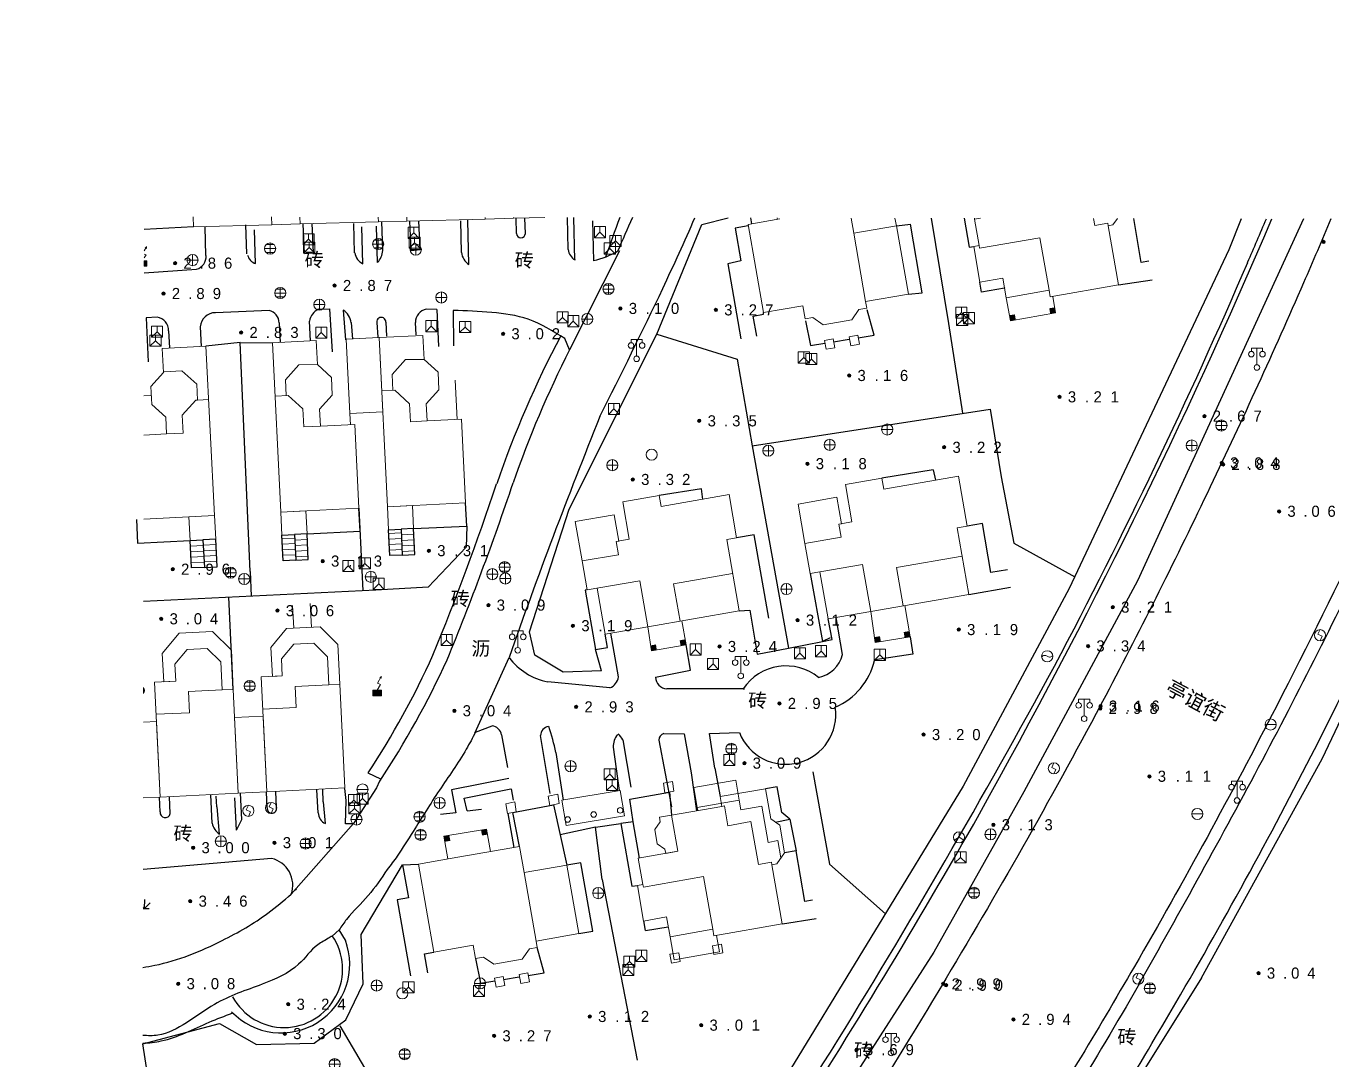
# Model space of a CAD drawing. Header units: metres. Extents: x 342272 to 345188, y 671156 to 672490.
# Drawn here: x 343638.9 to 343756.4, y 672217.2 to 672310.2 of the extents above; entities that cross this region are included whole.
import ezdxf

# ---------------------------------------------------------------- set-up
doc = ezdxf.new("R2010")
doc.units = ezdxf.units.M
doc.header["$LTSCALE"] = 0.5
doc.header["$MEASUREMENT"] = 0
doc.layers.add('00-地形', color=251, linetype='Continuous')
doc.layers.add('00-现状标高', color=2, linetype='Continuous', lineweight=0, plot=False)
for name, color, linetype, lineweight in [('公共设施纪念物', 8, 'Continuous', 0), ('普通房屋', 8, 'Continuous', 0), ('通讯及其他管线设施', 252, 'Continuous', 0)]:
    doc.layers.add(name, color=color, linetype=linetype, lineweight=lineweight)
doc.styles.add('MtXpl_', font='simhei.ttf')
doc.styles.add('正等线体2.0', font='MCS_Chinese1.shx', dxfattribs={"height": 2, "bigfont": 'MCS_Chinese1big.shx'})

# ---------------------------------------------------------------- blocks, each defined once
blk = doc.blocks.new('174201')
at = {"layer": '通讯及其他管线设施', "linetype": 'Continuous', "lineweight": 0}
for p, q in [((-1, 0), (1, 0)), ((-0.7, 0.7), (0.7, 0.7)), ((0, -1), (0, 1)), ((-0.7, -0.7), (0.7, -0.7))]:
    blk.add_line(p, q, dxfattribs=at)
blk.add_circle((0, 0), 1, dxfattribs=at)
blk = doc.blocks.new('174200')
at = {"layer": '通讯及其他管线设施', "lineweight": 0}
for p, q in [((-1, 0), (1, 0)), ((0, 1), (0, -1))]:
    blk.add_line(p, q, dxfattribs=at)
blk.add_circle((0, 0), 1, dxfattribs=at)
blk = doc.blocks.new('155210_1')
at = {"layer": '公共设施纪念物', "lineweight": 0}
for p, q in [((-1, 2.9), (-1, 3.5)), ((-1, 3.5), (1, 3.5)), ((0, 0.5), (0, 3.5)), ((1, 3.5), (1, 2.9))]:
    blk.add_line(p, q, dxfattribs=at)
for centre in [(-1, 2.4), (1, 2.4), (0, 0)]:
    blk.add_circle(centre, 0.5, dxfattribs=at)
blk = doc.blocks.new('174700')
at = {"layer": '通讯及其他管线设施', "linetype": 'Continuous', "lineweight": 0}
for p, q in [((0, 1), (-0.38, 0.18)), ((-0.38, 0.18), (0.38, -0.18)), ((0, -1), (0.38, -0.18))]:
    blk.add_line(p, q, dxfattribs=at)
blk.add_circle((0, 0), 1, dxfattribs=at)
blk = doc.blocks.new('174100')
at = {"layer": '通讯及其他管线设施', "lineweight": 0}
blk.add_line((-1, 0), (1, 0), dxfattribs=at)
blk.add_circle((0, 0), 1, dxfattribs=at)
blk = doc.blocks.new('174602')
at = {"layer": '通讯及其他管线设施', "lineweight": 0}
for p, q in [((-1, 1), (-1, -1)), ((1, 1), (-1, 1)), ((-1, -1), (0, 0)), ((0, 0), (0, 1)), ((0, 0), (1, -1)), ((1, -1), (1, 1)), ((-1, -1), (1, -1))]:
    blk.add_line(p, q, dxfattribs=at)
blk = doc.blocks.new('174400')
at = {"layer": '通讯及其他管线设施', "lineweight": 0}
blk.add_circle((0, 0), 1, dxfattribs=at)
for centre, start, end in [((-0.43, -0.55), 52.0967, 144.3058), ((0.43, 0.55), 232.0967, 324.3058)]:
    blk.add_arc(centre, 0.694, start, end, dxfattribs=at)
blk = doc.blocks.new('174900')
at = {"layer": '通讯及其他管线设施', "lineweight": 0}
blk.add_circle((0, 0), 1, dxfattribs=at)
blk = doc.blocks.new('174601')
at = {"layer": '通讯及其他管线设施', "lineweight": 0}
for q in [(-0.87, -0.5), (0, 1), (0.87, -0.5)]:
    blk.add_line((0, 0), q, dxfattribs=at)
blk.add_circle((0, 0), 1, dxfattribs=at)
blk = doc.blocks.new('213400_1')
at = {"layer": '00-现状标高', "linetype": 'Continuous', "lineweight": 0}
h = blk.add_hatch(color=256, dxfattribs=at)
edge = h.paths.add_edge_path()
edge.add_arc((0, 0), 0.3, 0, 360)
blk.add_circle((0, 0), 0.3, dxfattribs=at)

msp = doc.modelspace()

# ---------------------------------------------------------------- linework, layer by layer
at = {"layer": '00-地形', "lineweight": -3}
for p, q in [((343653.97, 672292.11), (343649.55, 672291.87)), ((343655.1, 672289.53), (343655.03, 672292.12)), ((343658.77, 672289.69), (343658.7, 672292.28)), ((343663.95, 672289.72), (343663.83, 672292.38)), ((343664.76, 672289.8), (343664.65, 672292.4)), ((343668.47, 672289.78), (343668.4, 672292.41)), ((343669.22, 672288.78), (343669.13, 672292.12)), ((343670.54, 672288.92), (343670.45, 672292.17)), ((343671, 672289.98), (343670.93, 672292.6)), ((343673.55, 672289.98), (343673.43, 672292.63)), ((343674.36, 672290.06), (343674.24, 672292.65)), ((343678.09, 672289.81), (343678.02, 672292.66)), ((343678.75, 672288.74), (343678.65, 672292.71)), ((343683.04, 672291.51), (343683, 672292.88)), ((343683.83, 672291.51), (343683.79, 672292.9)), ((343687.68, 672290.06), (343687.61, 672292.95)), ((343688.29, 672289.13), (343688.19, 672292.95)), ((343689.99, 672289.07), (343689.89, 672292.66)), ((343695.65, 672282.47), (343699.69, 672292.32)), ((343699.69, 672292.32), (343702.07, 672292.92)), ((343703.87, 672292.2), (343702.69, 672292)), ((343702.69, 672292), (343703.2, 672289.05)), ((343704.07, 672292.92), (343704.16, 672292.37)), ((343717.2, 672292.21), (343718.45, 672292.34)), ((343719.52, 672286.19), (343718.45, 672292.34)), ((343720.32, 672292.89), (343721.89, 672283.43)), ((343723.28, 672292.89), (343723.74, 672290.27)), ((343739.2, 672288.91), (343738.54, 672292.86)), ((343753.8, 672292.83), (343738.88, 672260.27)), ((343748.21, 672292.84), (343747.09, 672290.05)), ((343659.55, 672288.81), (343659.47, 672291.83)), ((343663.95, 672289.72), (343664.76, 672289.8)), ((343673.55, 672289.98), (343674.36, 672290.06)), ((343692.29, 672289.94), (343687.8, 672281.05)), ((343723.74, 672290.27), (343724.15, 672290.34)), ((343747.09, 672290.05), (343732.72, 672259.58)), ((343703.2, 672289.05), (343702.03, 672288.79)), ((343702.03, 672288.79), (343703.21, 672282.03)), ((343739.89, 672289.03), (343739.2, 672288.91)), ((343649.54, 672287.98), (343654.25, 672288.31)), ((343724.86, 672286.25), (343724.71, 672287.15)), ((343737.18, 672286.89), (343740.21, 672287.36)), ((343718.28, 672286.07), (343719.52, 672286.19)), ((343726.93, 672286.61), (343724.86, 672286.25)), ((343726.93, 672286.62), (343726.93, 672286.61)), ((343650.71, 672284), (343649.71, 672283.94)), ((343649.71, 672283.94), (343649.89, 672279.97)), ((343660.79, 672284.58), (343655.95, 672284.39)), ((343664.39, 672283.63), (343664.48, 672281.86)), ((343665.22, 672284.71), (343666.22, 672284.73)), ((343666.22, 672284.73), (343666.44, 672280.87)), ((343667.44, 672284.63), (343667.65, 672281.96)), ((343675.87, 672284.67), (343674.91, 672284.71)), ((343675.87, 672284.67), (343676.02, 672281.34)), ((343677.34, 672284.6), (343677.36, 672281.4)), ((343704.31, 672284.09), (343705.25, 672284.25)), ((343704.63, 672282.29), (343704.31, 672284.09)), ((343705.25, 672284.25), (343705.23, 672284.4)), ((343709.03, 672283.67), (343709.48, 672281.44)), ((343715.2, 672282.38), (343714.58, 672284.64)), ((343651.74, 672282.76), (343651.82, 672281.22)), ((343654.59, 672283.12), (343654.68, 672281.36)), ((343661.68, 672283.48), (343661.77, 672281.72)), ((343668.15, 672283.5), (343668.27, 672282.01)), ((343670.46, 672283.52), (343670.57, 672282.2)), ((343671.28, 672283.54), (343671.35, 672282.28)), ((343673.93, 672283.52), (343673.99, 672282.41)), ((343687.77, 672266.73), (343695.65, 672282.47)), ((343695.65, 672282.47), (343702.88, 672280.2)), ((343721.89, 672283.43), (343723.15, 672275.35)), ((343658.17, 672281.7), (343655.1, 672281.38)), ((343659.07, 672261.11), (343658.17, 672281.7)), ((343658.17, 672281.7), (343661.08, 672281.69)), ((343687.8, 672281.05), (343687.37, 672282.07)), ((343709.48, 672281.44), (343710.76, 672281.65)), ((343711.55, 672281.77), (343712.96, 672282.01)), ((343713.76, 672282.14), (343715.2, 672282.38)), ((343702.88, 672280.2), (343704.22, 672272.42)), ((343704.22, 672272.42), (343725.62, 672275.73)), ((343725.62, 672275.73), (343726.63, 672269.64)), ((343704.22, 672272.42), (343707.48, 672254.23)), ((343720.5, 672270.26), (343715.9, 672269.51)), ((343720.5, 672270.26), (343720.7, 672269.32)), ((343726.63, 672269.64), (343727.75, 672263.66)), ((343681.24, 672269), (343681.24, 672269.01)), ((343681.24, 672269), (343681.24, 672269)), ((343699.66, 672268.54), (343695.87, 672267.95)), ((343699.8, 672267.6), (343699.66, 672268.54)), ((343720.65, 672269.32), (343720.65, 672269.32)), ((343678.55, 672265.21), (343678.45, 672267.28)), ((343668.86, 672266.81), (343669.22, 672259.38)), ((343668.96, 672264.74), (343668.86, 672266.81)), ((343684.19, 672255.69), (343687.77, 672266.73)), ((343648.85, 672265.8), (343648.95, 672263.66)), ((343671.52, 672264.87), (343672.65, 672264.92)), ((343671.63, 672262.55), (343671.52, 672264.87)), ((343673.78, 672264.98), (343672.65, 672264.92)), ((343672.65, 672264.92), (343672.76, 672262.6)), ((343673.78, 672264.98), (343678.55, 672265.21)), ((343673.89, 672262.66), (343673.78, 672264.98)), ((343678.55, 672265.21), (343678.49, 672263.3)), ((343724.93, 672265.45), (343723.55, 672265.21)), ((343725.7, 672261.02), (343724.93, 672265.45)), ((343648.95, 672263.66), (343653.68, 672263.9)), ((343653.68, 672263.9), (343654.83, 672263.96)), ((343653.81, 672261.44), (343653.68, 672263.9)), ((343655.98, 672264.02), (343654.83, 672263.96)), ((343654.83, 672263.96), (343654.96, 672261.49)), ((343656.11, 672261.55), (343655.98, 672264.02)), ((343661.93, 672264.4), (343663.06, 672264.45)), ((343662.04, 672262.08), (343661.93, 672264.4)), ((343664.19, 672264.51), (343663.06, 672264.45)), ((343663.06, 672264.45), (343663.17, 672262.13)), ((343664.19, 672264.51), (343668.96, 672264.74)), ((343664.3, 672262.19), (343664.19, 672264.51)), ((343704.4, 672264.42), (343702.83, 672264.15)), ((343705.71, 672256.93), (343704.4, 672264.42)), ((343727.75, 672263.66), (343733.25, 672260.65)), ((343672.76, 672262.6), (343671.63, 672262.55)), ((343672.76, 672262.6), (343673.89, 672262.66)), ((343678.49, 672263.3), (343675.08, 672259.71)), ((343654.96, 672261.49), (343653.81, 672261.44)), ((343654.96, 672261.49), (343656.11, 672261.55)), ((343663.17, 672262.13), (343662.04, 672262.08)), ((343663.17, 672262.13), (343664.3, 672262.19)), ((343755.48, 672244.28), (343763.91, 672262.04)), ((343659.07, 672261.11), (343659.18, 672258.9)), ((343709.44, 672260.93), (343710.54, 672254.84)), ((343727.18, 672261.27), (343725.7, 672261.02)), ((343738.88, 672260.27), (343728.67, 672241.3)), ((343670.37, 672259.45), (343649.49, 672258.42)), ((343675.08, 672259.71), (343670.37, 672259.45)), ((343689.39, 672259.47), (343689.21, 672259.43)), ((343689.21, 672259.43), (343690.14, 672254.11)), ((343732.72, 672259.58), (343723.2, 672241.82)), ((343723.71, 672259.05), (343727.45, 672259.7)), ((343657.56, 672250.52), (343657.15, 672258.8)), ((343703.06, 672257.59), (343704.01, 672257.65)), ((343704.01, 672257.65), (343704.2, 672256.57)), ((343711.42, 672255), (343711.06, 672256.85)), ((343712.36, 672253.66), (343711.78, 672256.98)), ((343684.68, 672253.59), (343684.19, 672255.69)), ((343691.21, 672254.29), (343691, 672255.48)), ((343692.19, 672251.65), (343691.51, 672255.57)), ((343704.2, 672256.57), (343704.67, 672253.7)), ((343690.14, 672254.11), (343691.21, 672254.29)), ((343698.69, 672252.26), (343698.29, 672254.52)), ((343707.48, 672254.23), (343710.54, 672254.84)), ((343711.25, 672255.16), (343710.54, 672254.84)), ((343710.54, 672254.84), (343711.42, 672255)), ((343718.43, 672255.25), (343718.68, 672253.69)), ((343679.29, 672246.58), (343682.36, 672253.39)), ((343687.22, 672252.07), (343684.68, 672253.59)), ((343690.67, 672252.19), (343690.14, 672254.11)), ((343691.02, 672254.06), (343691.02, 672254.05)), ((343704.67, 672253.7), (343707.48, 672254.23)), ((343718.68, 672253.69), (343715.29, 672253.19)), ((343690.67, 672252.19), (343687.22, 672252.07)), ((343695.54, 672251.62), (343698.69, 672252.26)), ((343691.41, 672250.65), (343685.84, 672251.2)), ((343703.42, 672250.58), (343696.55, 672250.58)), ((343703.42, 672250.58), (343703.5, 672250.53)), ((343679.35, 672246.68), (343680.83, 672247.25)), ((343681.67, 672246.43), (343682.21, 672243.5)), ((343686.07, 672241.17), (343685.19, 672246.37)), ((343696.29, 672246.55), (343698.1, 672246.52)), ((343698.1, 672246.52), (343698.73, 672243.02)), ((343700.38, 672246.55), (343703.07, 672246.64)), ((343700.88, 672243.43), (343700.38, 672246.55)), ((343692.28, 672241.42), (343691.74, 672245.31)), ((343692.58, 672245.98), (343693.3, 672241.73)), ((343695.82, 672245.96), (343696.96, 672239.96)), ((343686.57, 672244.83), (343687.23, 672240.57)), ((343744.64, 672224.57), (343755.48, 672244.28)), ((343669.66, 672243.01), (343670.81, 672242.47)), ((343698.73, 672243.02), (343699.23, 672239.6)), ((343700.88, 672243.43), (343701.34, 672240.88)), ((343709.69, 672243.1), (343711.19, 672234.8)), ((343665.18, 672239.42), (343665.08, 672241.5)), ((343665.65, 672240.41), (343665.6, 672241.53)), ((343667.72, 672240.53), (343667.6, 672241.62)), ((343670.44, 672241.66), (343668.38, 672238.46)), ((343670.72, 672242.28), (343670.44, 672241.66)), ((343682.35, 672242.51), (343677.19, 672241.5)), ((343677.19, 672241.5), (343677.58, 672239.41)), ((343678.33, 672240.75), (343682.53, 672241.57)), ((343682.56, 672241.58), (343682.74, 672240.57)), ((343706.47, 672241.77), (343705.42, 672241.59)), ((343706.9, 672239.46), (343706.47, 672241.77)), ((343723.2, 672241.82), (343706.49, 672214.44)), ((343650.97, 672239.5), (343650.91, 672240.82)), ((343651.88, 672239.35), (343651.81, 672240.86)), ((343655.65, 672238.48), (343655.53, 672241.04)), ((343656.07, 672239.95), (343656.03, 672240.91)), ((343657.85, 672237.85), (343657.71, 672240.77)), ((343658.32, 672238.83), (343658.21, 672241.18)), ((343660.6, 672239.86), (343660.53, 672241.28)), ((343661.44, 672239.94), (343661.38, 672241.32)), ((343665.65, 672240.41), (343665.83, 672238.45)), ((343667.64, 672238.44), (343667.72, 672240.53)), ((343678.58, 672239.6), (343678.33, 672240.75)), ((343693.21, 672240.66), (343696.78, 672241.29)), ((343693.51, 672238.61), (343693.21, 672240.66)), ((343696.78, 672241.29), (343696.96, 672239.21)), ((343728.67, 672241.3), (343720.56, 672226.89)), ((343656.07, 672239.95), (343656.3, 672237.51)), ((343677.58, 672239.41), (343676.19, 672239.27)), ((343678.58, 672239.6), (343679.87, 672239.75)), ((343682.25, 672239.37), (343682.78, 672236.31)), ((343682.71, 672239.46), (343686.35, 672240.15)), ((343683.31, 672236.4), (343682.71, 672239.46)), ((343686.35, 672240.15), (343687.57, 672234.71)), ((343707.6, 672238.86), (343706.9, 672239.46)), ((343657.85, 672237.85), (343658.32, 672238.83)), ((343662.77, 672232.11), (343668.38, 672238.46)), ((343690.13, 672238.13), (343686.96, 672237.43)), ((343690.13, 672238.13), (343692.41, 672238.45)), ((343690.73, 672233.42), (343690.13, 672238.13)), ((343693.51, 672238.61), (343692.41, 672238.45)), ((343692.41, 672238.45), (343693.39, 672232.81)), ((343694.08, 672235.35), (343693.51, 672238.61)), ((343706.3, 672238.58), (343707.6, 672238.86)), ((343707.6, 672238.86), (343708.19, 672236.01)), ((343708.19, 672236.01), (343707.13, 672235.83)), ((343708.96, 672231.46), (343708.19, 672236.01)), ((343660.99, 672235.32), (343649.45, 672234.33)), ((343669.05, 672228.48), (343672.79, 672234.74)), ((343672.79, 672234.74), (343674.21, 672234.81)), ((343672.79, 672234.74), (343673.32, 672231.77)), ((343688.82, 672234.93), (343687.57, 672234.71)), ((343689.89, 672228.78), (343688.82, 672234.93)), ((343716.21, 672230.33), (343711.19, 672234.8)), ((343690.73, 672233.42), (343693.89, 672217.19)), ((343663.14, 672232.46), (343663.23, 672232.54)), ((343693.39, 672232.81), (343693.9, 672232.89)), ((343649.44, 672230.97), (343649.58, 672230.83)), ((343649.44, 672230.83), (343649.98, 672230.83)), ((343649.58, 672230.83), (343649.59, 672231.63)), ((343649.58, 672230.83), (343650.09, 672231.33)), ((343673.32, 672231.77), (343672.31, 672231.59)), ((343672.31, 672231.59), (343673.5, 672224.76)), ((343709.65, 672231.58), (343708.96, 672231.46)), ((343694.63, 672228.84), (343694.48, 672229.7)), ((343706.94, 672229.43), (343709.97, 672229.91)), ((343667.08, 672228.91), (343666.46, 672228.34)), ((343667.64, 672227.96), (343667.08, 672228.91)), ((343669.24, 672224.05), (343669.05, 672228.48)), ((343688.64, 672228.56), (343689.89, 672228.78)), ((343694.63, 672228.84), (343696.68, 672229.17)), ((343685.52, 672225.03), (343684.9, 672227.3)), ((343674.76, 672226.75), (343675.59, 672226.9)), ((343675.06, 672225.03), (343674.76, 672226.75)), ((343679.34, 672226.33), (343679.79, 672224.09)), ((343720.56, 672226.89), (343705.23, 672202.99)), ((343684.08, 672224.8), (343685.52, 672225.03)), ((343667.69, 672220.8), (343669.24, 672224.05)), ((343679.79, 672224.09), (343681.07, 672224.3)), ((343681.87, 672224.42), (343683.28, 672224.67)), ((343744.64, 672224.57), (343731.45, 672203.49)), ((343649.43, 672218.66), (343656.32, 672220.48)), ((343656.32, 672220.48), (343659.64, 672218.59)), ((343664.84, 672218.72), (343667.69, 672220.8)), ((343671.22, 672213.37), (343667.18, 672220.26)), ((343649.42, 672218.66), (343649.43, 672218.66)), ((343652.6, 672197.77), (343649.43, 672218.66)), ((343659.64, 672218.59), (343664.84, 672218.72))]:
    msp.add_line(p, q, dxfattribs=at)
for centre, radius, start, end in [((343788.87, 672256.66), 103.15, 159.4058, 161.5067), ((343871.81, 672213.18), 195.38, 155.9065, 156.8763), ((342826.94, 672684.42), 955.98, 335.40685, 335.82526), ((343236.68, 672512.5), 559.24, 330.7609, 336.8719), ((343156.39, 672546.24), 645.87, 336.52109, 336.89993), ((343683.43, 672291.52), 0.395, 181.5373, 358.2554), ((343653.93, 672289.44), 1.18, 285.8071, 4.2541), ((343659.92, 672289.86), 1.12, 195.0413, 250.532), ((343669.86, 672290.04), 1.41, 190.9859, 243.1003), ((343669.14, 672290.17), 1.88, 318.2104, 354.1756), ((343679.53, 672289.95), 1.45, 185.8131, 237.3141), ((343688.88, 672290.18), 1.2, 185.5975, 240.7181), ((343688.02, 672297.19), 8.35, 283.5867, 299.4015), ((343281.15, 672490.39), 509.2, 332.1639, 336.6922), ((342957.89, 672642.99), 819.84, 333.33343, 334.231), ((343650.57, 672282.83), 1.17, 356.2398, 82.9821), ((343655.94, 672283.04), 1.35, 89.4388, 176.4341), ((343660.54, 672283.47), 1.14, 0.5083, 77.2364), ((343665.88, 672283.35), 1.51, 115.5965, 169.1104), ((343666.73, 672283.39), 1.42, 4.0836, 59.9929), ((343670.87, 672283.56), 0.411, 357.1989, 185.3882), ((343675.22, 672283.46), 1.29, 103.6429, 177.6751), ((343770.33, 672238.32), 94.22, 152.1759, 160.994), ((343770.52, 672238.86), 92.85, 152.9752, 160.994), ((344155.25, 672087.38), 501.18, 158.0095, 160.6561), ((343443.85, 672348.48), 250.34, 337.7271, 341.489), ((343437.96, 672351.38), 258.23, 337.6499, 341.4178), ((343604.56, 672285.71), 77.88, 326.7525, 335.6492), ((343603.8, 672286.65), 80.3, 326.4544, 335.3708), ((343686.93, 672256.81), 5.71, 216.8038, 259.0076), ((343709.68, 672254.3), 2.75, 280.9236, 346.4198), ((343709.27, 672254.54), 6.12, 293.4033, 346.6565), ((343707.28, 672247.99), 4.64, 50.9428, 146.1262), ((343115.25, 672587.18), 701.14, 328.21799, 331.49945), ((343691, 672251.78), 1.2, 290.1638, 353.7205), ((343696.58, 672251.62), 1.04, 180.3856, 268.2837), ((343707.26, 672248.27), 4.49, 201.1684, 8.4706), ((343680.7, 672246.27), 0.991, 9.3633, 82.4877), ((343686.01, 672246.36), 0.818, 96.779, 179.7467), ((343666.69, 672240.56), 20.34, 12.1466, 18.9925), ((343693.51, 672245.36), 1.78, 141.5771, 181.6139), ((343691.01, 672245.21), 1.75, 25.9636, 48.414), ((343696.5, 672245.91), 0.677, 108.5028, 176.3376), ((343651.43, 672239.44), 0.461, 172.5972, 348.4752), ((343661.03, 672239.82), 0.429, 175.2385, 15.4349), ((343666.29, 672239.46), 1.1, 181.8005, 245.6445), ((343247.55, 672508.97), 548.04, 323.4064, 330.5282), ((343657.2, 672238.81), 1.58, 192.0575, 235.3876), ((343667.02, 672277.62), 39.18, 270.9033, 271.9858), ((343660.44, 672232.91), 2.47, 340.8991, 76.9118), ((343661.86, 672225.8), 6.17, 223.83, 20.4903), ((343662.13, 672225.37), 5.26, 208.2728, 34.5113), ((343284.72, 672485.92), 503.76, 323.2813, 327.8566)]:
    msp.add_arc(centre, radius, start, end, dxfattribs=at)
for points, knots in [([(343811.92, 672422.84), (343805.89, 672385.31), (343804.48, 672378.63), (343802.47, 672370.36), (343799.8, 672362.64), (343795.41, 672355.11), (343793.05, 672349.8), (343790.75, 672344.54), (343789.5, 672340.93), (343787.86, 672335.41), (343786.25, 672329.83), (343783.67, 672321.5), (343781, 672314.21), (343776.78, 672303.4), (343772.61, 672292.57), (343765.96, 672276.48), (343759.43, 672262.42), (343750.75, 672245.15), (343743.31, 672231.63), (343735.75, 672218.2), (343731.6, 672211.72), (343729.53, 672208.47)], [0, 0, 0, 0, 0.047916, 0.079353, 0.139283, 0.169377, 0.213683, 0.228289, 0.257594, 0.272349, 0.316863, 0.346819, 0.406358, 0.436074, 0.525205, 0.584702, 0.703671, 0.76319, 0.881748, 0.940862, 1, 1, 1, 1]), ([(343756.28, 672292.83), (343755.47, 672290.9), (343752, 672282.81), (343745.4, 672268.44), (343734.94, 672247.44), (343723.3, 672226.97), (343711.06, 672207.25), (343700.61, 672191.96), (343689.81, 672176.98), (343676.26, 672159.69), (343660.96, 672141.47), (343643.72, 672124.16), (343632.46, 672109.87), (343618.5, 672107.21), (343610.46, 672109.2), (343606.38, 672112.95), (343605.11, 672114.12)], [0, 0, 0, 0, 0.025029, 0.105702, 0.189657, 0.306426, 0.388083, 0.468066, 0.52864, 0.609506, 0.731979, 0.812021, 0.907701, 0.933853, 0.979302, 1, 1, 1, 1]), ([(343649.43, 672225.52), (343649.79, 672225.57), (343652.26, 672226), (343656.13, 672227.59), (343660.18, 672229.9), (343662.08, 672231.52), (343662.77, 672232.11)], [0, 0, 0, 0, 0.072968, 0.501782, 0.820507, 1, 1, 1, 1]), ([(343666.52, 672228.38), (343666.41, 672228.32), (343665.96, 672228.03), (343664.74, 672227.41), (343663.31, 672225.29), (343659.85, 672223.82), (343655.43, 672222.42), (343652.18, 672219.33), (343649.88, 672219.36), (343649.42, 672219.41)], [0, 0, 0, 0, 0.019688, 0.081461, 0.206353, 0.395342, 0.633032, 0.927443, 1, 1, 1, 1]), ([(343649.42, 672218.72), (343649.98, 672218.73), (343652.05, 672218.94), (343654.64, 672220.35), (343656.78, 672221.15), (343657.47, 672221.41)], [0, 0, 0, 0, 0.198048, 0.740512, 1, 1, 1, 1])]:
    msp.add_open_spline(points, degree=3, knots=knots, dxfattribs=at)
for points in [[(343790.18, 672345.52), (343784.99, 672329.24), (343776.7, 672305.97), (343767.12, 672282.31), (343751.37, 672248.99), (343738.6, 672225.6), (343728.28, 672208.36)], [(343687.37, 672282.07), (343684.09, 672283.8), (343680.8, 672284.41), (343677.34, 672284.6)], [(343730.9, 672203.44), (343741.48, 672220.88), (343754.5, 672244.54), (343772.28, 672282.14)], [(343679.35, 672246.68), (343678.51, 672245.14), (343676.09, 672241.45), (343673.73, 672237.74), (343672.31, 672235.52)], [(343672.31, 672235.52), (343671.41, 672234.31), (343669.7, 672231.99), (343667.75, 672229.84), (343667.08, 672228.91)]]:
    msp.add_spline(points, degree=3, dxfattribs=at)
at = {"layer": '普通房屋', "lineweight": 0}
for p, q in [((343649.52, 672276.92), (343650.18, 672276.95)), ((343671.52, 672264.87), (343672.65, 672264.92)), ((343671.63, 672262.55), (343671.52, 672264.87)), ((343672.65, 672264.92), (343672.76, 672262.6)), ((343673.89, 672262.66), (343673.78, 672264.98)), ((343653.81, 672261.44), (343653.68, 672263.9)), ((343655.98, 672264.02), (343654.83, 672263.96)), ((343654.83, 672263.96), (343654.96, 672261.49)), ((343656.11, 672261.55), (343655.98, 672264.02)), ((343661.93, 672264.4), (343663.06, 672264.45)), ((343662.04, 672262.08), (343661.93, 672264.4)), ((343661.95, 672264.08), (343663.08, 672264.13)), ((343663.06, 672264.45), (343663.17, 672262.13)), ((343663.08, 672263.95), (343664.21, 672264.01)), ((343664.3, 672262.19), (343664.19, 672264.51)), ((343671.53, 672264.54), (343672.66, 672264.6)), ((343671.56, 672264.04), (343672.69, 672264.1)), ((343672.67, 672264.42), (343673.8, 672264.48)), ((343672.7, 672263.92), (343673.83, 672263.98)), ((343654.86, 672263.46), (343653.71, 672263.4)), ((343654.88, 672262.96), (343653.73, 672262.9)), ((343656.01, 672263.55), (343654.86, 672263.49)), ((343656.03, 672263.05), (343654.88, 672262.99)), ((343656.06, 672262.55), (343654.91, 672262.49)), ((343661.97, 672263.58), (343663.1, 672263.63)), ((343661.99, 672263.08), (343663.12, 672263.13)), ((343662.02, 672262.58), (343663.15, 672262.63)), ((343663.11, 672263.45), (343664.24, 672263.51)), ((343663.13, 672262.95), (343664.26, 672263.01)), ((343663.16, 672262.45), (343664.29, 672262.51)), ((343671.58, 672263.55), (343672.71, 672263.6)), ((343671.61, 672263.05), (343672.74, 672263.1)), ((343672.72, 672263.42), (343673.85, 672263.48)), ((343672.75, 672262.92), (343673.88, 672262.98)), ((343672.76, 672262.6), (343673.89, 672262.66)), ((343654.91, 672262.46), (343653.76, 672262.4)), ((343654.93, 672261.96), (343653.78, 672261.9)), ((343654.96, 672261.49), (343653.81, 672261.44)), ((343656.08, 672262.05), (343654.93, 672261.99)), ((343663.17, 672262.13), (343664.3, 672262.19)), ((343663, 672256.02), (343662.89, 672258.07)), ((343664.59, 672256.1), (343664.48, 672258.25))]:
    msp.add_line(p, q, dxfattribs=at)
at = {"layer": '普通房屋', "lineweight": 0, "flags": 128}
for points in [[(343653.95, 672293.01), (343653.97, 672292.11), (343661.01, 672292.3), (343660.99, 672293)], [(343663.55, 672292.99), (343663.57, 672292.37), (343661.01, 672292.3)], [(343663.55, 672292.99), (343663.57, 672292.37), (343670.61, 672292.56), (343670.6, 672292.98)], [(343673.16, 672292.98), (343673.17, 672292.62), (343670.61, 672292.56), (343670.6, 672292.98)], [(343673.16, 672292.98), (343673.17, 672292.62), (343680.2, 672292.81), (343680.2, 672292.96)], [(343682.76, 672292.88), (343680.2, 672292.81), (343680.2, 672292.96)], [(343682.76, 672292.96), (343682.76, 672292.88), (343685.57, 672292.95)], [(343706.7, 672292.82), (343703.85, 672292.32), (343705.23, 672284.4), (343708.78, 672285.02), (343708.98, 672283.84), (343709.69, 672283.96), (343710.62, 672283.31), (343713.18, 672283.76), (343713.83, 672284.68), (343714.54, 672284.81), (343714.43, 672285.4), (343718.28, 672286.07), (343717.2, 672292.21), (343713.36, 672291.54), (343713.12, 672292.9)], [(343706.47, 672292.92), (343706.49, 672292.78)], [(343717.07, 672292.9), (343717.2, 672292.21)], [(343724.76, 672292.88), (343724.23, 672292.79), (343724.64, 672290.43), (343724.15, 672290.34), (343724.71, 672287.15), (343726.78, 672287.51), (343727.08, 672285.74)], [(343724.23, 672292.79), (343724.21, 672292.88)], [(343730.93, 672286.41), (343731.03, 672285.81), (343737.18, 672286.89), (343736.25, 672292.21), (343736.67, 672292.28), (343737.08, 672292.86)], [(343734.92, 672292.86), (343735.03, 672292.24), (343736.21, 672292.44), (343736.25, 672292.21)], [(343713.36, 672291.54), (343714.43, 672285.4), (343713.36, 672291.54)], [(343724.64, 672290.43), (343724.68, 672290.19), (343730.1, 672291.13), (343730.93, 672286.41)], [(343730.93, 672286.41), (343727.08, 672285.74), (343727.45, 672283.67), (343731.52, 672284.38), (343731.27, 672285.86), (343731.03, 672285.81)], [(343649.5, 672265.83), (343655.88, 672266.16), (343655.1, 672281.38), (343651.17, 672281.18), (343651.28, 672279.02), (343650.14, 672277.75), (343650.22, 672276.15), (343651.48, 672275.01), (343651.56, 672273.49), (343649.52, 672273.38)], [(343668.86, 672266.81), (343668.49, 672274.34), (343665.4, 672274.19), (343665.32, 672275.72), (343666.46, 672276.98), (343666.38, 672278.57), (343665.13, 672279.73), (343665.02, 672281.88), (343661.08, 672281.69), (343661.83, 672266.47), (343668.86, 672266.81)], [(343668.04, 672275.32), (343671, 672275.47), (343670.67, 672282.16), (343667.72, 672282.01), (343668.04, 672275.32)], [(343678.45, 672267.28), (343678.08, 672274.81), (343674.98, 672274.66), (343674.91, 672276.19), (343676.05, 672277.45), (343675.97, 672279.04), (343674.71, 672280.19), (343674.61, 672282.35), (343670.67, 672282.16), (343671.42, 672266.94), (343678.45, 672267.28)], [(343710.87, 672281.1), (343711.66, 672281.23), (343711.52, 672282.04), (343710.73, 672281.9), (343710.87, 672281.1)], [(343713.88, 672281.56), (343713.09, 672281.42), (343712.95, 672282.23), (343713.74, 672282.37), (343713.88, 672281.56)], [(343671.91, 672277.41), (343671.84, 672278.84), (343673.04, 672280.17), (343674.71, 672280.19)], [(343651.34, 672279.08), (343652.94, 672279.16), (343654.28, 672277.96), (343654.35, 672276.53), (343655.35, 672276.58)], [(343662.32, 672276.94), (343662.25, 672278.37), (343663.45, 672279.7), (343665.13, 672279.73)], [(343677.51, 672278.32), (343677.68, 672274.79), (343677.51, 672278.32)], [(343661.32, 672276.9), (343662.49, 672276.95), (343663.82, 672275.75), (343663.9, 672274.12), (343665.4, 672274.19)], [(343670.91, 672277.36), (343672.08, 672277.42), (343673.41, 672276.21), (343673.49, 672274.59), (343674.98, 672274.66)], [(343654.35, 672276.53), (343654.18, 672276.52), (343652.97, 672275.19), (343653.06, 672273.56), (343651.56, 672273.49)], [(343668.04, 672275.32), (343668.09, 672274.32), (343668.07, 672274.82), (343668.04, 672275.32)], [(343714.9, 672257.52), (343723.71, 672259.05), (343722.67, 672265.06), (343723.55, 672265.21), (343722.78, 672269.68), (343716.08, 672268.52), (343715.9, 672269.51), (343712.61, 672268.93), (343713.2, 672265.58), (343712.01, 672265.38), (343712.22, 672264.2)], [(343694.84, 672256.15), (343703.06, 672257.59), (343701.94, 672263.99), (343702.83, 672264.15), (343702.15, 672268.03), (343696.04, 672266.96), (343695.87, 672267.95), (343692.58, 672267.37), (343693.16, 672264.02), (343691.98, 672263.82)], [(343708.97, 672263.63), (343712.22, 672264.2), (343712.01, 672265.38), (343712.25, 672265.42), (343711.84, 672267.79), (343708.35, 672267.18), (343708.97, 672263.63)], [(343653.68, 672263.9), (343655.98, 672264.02), (343655.88, 672266.16), (343653.57, 672266.04), (343653.68, 672263.9)], [(343664.19, 672264.51), (343661.93, 672264.4), (343661.83, 672266.47), (343664.09, 672266.58), (343664.19, 672264.51)], [(343673.78, 672264.98), (343671.52, 672264.87), (343671.42, 672266.94), (343673.68, 672267.05), (343673.78, 672264.98)], [(343692.22, 672263.86), (343691.81, 672266.22), (343688.32, 672265.61), (343688.94, 672262.07), (343692.19, 672262.63), (343691.98, 672263.82), (343692.22, 672263.86)], [(343708.97, 672263.63), (343709.44, 672260.93)], [(343717.8, 672258.02), (343717.2, 672261.47), (343723.11, 672262.49)], [(343688.94, 672262.07), (343689.39, 672259.47)], [(343710.31, 672261.09), (343710.31, 672261.08), (343710.32, 672261.08), (343711.06, 672256.85), (343714.9, 672257.52), (343714.16, 672261.75), (343709.44, 672260.93)], [(343690.28, 672259.62), (343690.28, 672259.63), (343690.28, 672259.63), (343691, 672255.48), (343694.84, 672256.15), (343694.12, 672260.29), (343689.39, 672259.47)], [(343697.74, 672256.66), (343697.15, 672260.01), (343702.47, 672260.94)], [(343714.9, 672257.52), (343715.3, 672254.73), (343718.43, 672255.25), (343717.95, 672258.05)], [(343694.84, 672256.15), (343695.16, 672253.98), (343698.29, 672254.52), (343697.91, 672256.69)], [(343652.38, 672251.26), (343651.3, 672251.21), (343651.17, 672253.75), (343652.68, 672255.57), (343655.68, 672255.73), (343657.39, 672254.05), (343657.56, 672250.52), (343656.56, 672250.47), (343656.44, 672252.99)], [(343661.96, 672251.73), (343661.07, 672251.69), (343660.94, 672254.29), (343662.35, 672255.99), (343665.38, 672256.14), (343666.97, 672254.56), (343667.15, 672250.99), (343666.15, 672250.94), (343666.02, 672253.46)], [(343666.02, 672253.46), (343664.8, 672254.68), (343662.99, 672254.59), (343661.89, 672253.26), (343661.96, 672251.73), (343660.07, 672251.64), (343660.57, 672241.31), (343667.6, 672241.66), (343667.15, 672250.99), (343666.15, 672250.94)], [(343656.44, 672252.99), (343655.21, 672254.21), (343653.4, 672254.12), (343652.3, 672252.79), (343652.38, 672251.26), (343650.48, 672251.17), (343650.98, 672240.84), (343658.01, 672241.19), (343657.56, 672250.52), (343656.56, 672250.47)], [(343660.21, 672248.74), (343663.2, 672248.89), (343663.11, 672250.79), (343666.15, 672250.94)], [(343650.62, 672248.28), (343653.62, 672248.42), (343653.52, 672250.32), (343656.56, 672250.47)], [(343649.47, 672247.58), (343650.65, 672247.64), (343650.98, 672240.84)], [(343660.57, 672241.31), (343658.01, 672241.19), (343657.68, 672247.98), (343660.24, 672248.1), (343660.57, 672241.31)], [(343692.36, 672241.44), (343692.74, 672239.15), (343687.49, 672238.27), (343687.11, 672240.55), (343692.36, 672241.44)], [(343697.53, 672235.96), (343693.98, 672235.34), (343694.4, 672232.97), (343693.9, 672232.89), (343694.46, 672229.69), (343696.53, 672230.06), (343696.84, 672228.28), (343700.68, 672228.95), (343700.78, 672228.36), (343706.93, 672229.43), (343706, 672234.75), (343706.43, 672234.83), (343707.13, 672235.83), (343706.7, 672238.3), (343705.89, 672238.87), (343705.42, 672241.59), (343701.34, 672240.88), (343701.49, 672240), (343696.96, 672239.21)], [(343697.05, 672242.25), (343696.25, 672242.1), (343696.38, 672241.22), (343697.18, 672241.37), (343697.05, 672242.25)], [(343703.06, 672240.57), (343702.75, 672242.35), (343698.97, 672241.69), (343699.28, 672239.91), (343703.06, 672240.57)], [(343650.98, 672240.84), (343649.46, 672240.77)], [(343682.88, 672240.4), (343682.08, 672240.24), (343682.21, 672239.36), (343683.01, 672239.52), (343682.88, 672240.4)], [(343686.75, 672241.1), (343685.89, 672240.93), (343686.02, 672240.08), (343686.88, 672240.26), (343686.75, 672241.1)], [(343699.33, 672239.62), (343699.28, 672239.91), (343703.06, 672240.57), (343703.21, 672239.69), (343705.08, 672240.01), (343705.65, 672236.76), (343706.54, 672236.92), (343706.81, 672235.37)], [(343696.96, 672239.21), (343695.88, 672239.02), (343695.95, 672238.6), (343695.46, 672237.91), (343695.69, 672236.63), (343696.38, 672236.14), (343696.45, 672235.77), (343697.53, 672235.96), (343696.96, 672239.21)], [(343701.49, 672240), (343701.73, 672240.04), (343702.04, 672238.26), (343704.11, 672238.63), (343704.78, 672234.78), (343705.96, 672234.99), (343706, 672234.75)], [(343680.68, 672235.94), (343680.33, 672237.95), (343676.5, 672237.31), (343676.85, 672235.28)], [(343677.07, 672235.31), (343674.21, 672234.81), (343675.59, 672226.89), (343679.14, 672227.51), (343679.34, 672226.33), (343680.05, 672226.45), (343680.98, 672225.8), (343683.54, 672226.25), (343684.19, 672227.18), (343684.9, 672227.3), (343684.8, 672227.89), (343688.64, 672228.56), (343687.57, 672234.71), (343683.72, 672234.04), (343683.31, 672236.4), (343677.07, 672235.31)], [(343683.72, 672234.04), (343684.8, 672227.89), (343683.72, 672234.04)], [(343694.4, 672232.97), (343694.44, 672232.74), (343699.86, 672233.68), (343700.68, 672228.95)], [(343696.84, 672228.28), (343697.2, 672226.21), (343701.28, 672226.92), (343701.02, 672228.4), (343700.78, 672228.36)], [(343700.66, 672227.47), (343700.79, 672226.68), (343701.59, 672226.82), (343701.46, 672227.61), (343700.66, 672227.47)], [(343696.83, 672226.7), (343696.96, 672225.91), (343697.75, 672226.05), (343697.63, 672226.84), (343696.83, 672226.7)], [(343684.2, 672224.22), (343683.41, 672224.08), (343683.27, 672224.89), (343684.06, 672225.02), (343684.2, 672224.22)], [(343681.19, 672223.75), (343681.97, 672223.89), (343681.83, 672224.7), (343681.04, 672224.56), (343681.19, 672223.75)]]:
    msp.add_lwpolyline(points, dxfattribs=at)
at = {"layer": '普通房屋', "lineweight": 0}
for centre in [(343687.63, 672238.82), (343689.97, 672239.27), (343692.35, 672239.64)]:
    msp.add_circle(centre, 0.25, dxfattribs=at)
at = {"layer": '普通房屋', "lineweight": 0, "extrusion": (0, 0, -1)}
for points in [[(-343730.94, 672284.79), (-343731.44, 672284.87), (-343731.03, 672284.3), (-343731.52, 672284.38)], [(-343727.36, 672284.16), (-343727.85, 672284.24), (-343727.44, 672283.67), (-343727.94, 672283.75)], [(-343717.85, 672255.67), (-343718.34, 672255.76), (-343717.93, 672255.18), (-343718.42, 672255.26)], [(-343695.08, 672254.47), (-343695.57, 672254.56), (-343695.16, 672253.98), (-343695.65, 672254.07)], [(-343697.7, 672254.93), (-343698.2, 672255.02), (-343697.79, 672254.44), (-343698.28, 672254.52)], [(-343715.23, 672255.22), (-343715.72, 672255.3), (-343715.31, 672254.73), (-343715.8, 672254.81)], [(-343679.84, 672237.87), (-343680.33, 672237.96), (-343679.93, 672237.38), (-343680.42, 672237.46)], [(-343676.5, 672237.31), (-343676.99, 672237.39), (-343676.58, 672236.82), (-343677.08, 672236.9)]]:
    msp.add_solid(points, dxfattribs=at)
at = {"layer": '通讯及其他管线设施', "lineweight": 0}
for p, q in [((343649.55, 672289.94), (343649.76, 672290.3)), ((343649.55, 672289.66), (343649.71, 672289.59)), ((343649.55, 672289.32), (343649.71, 672289.59)), ((343670.5, 672250.44), (343670.81, 672250.96)), ((343670.52, 672251.08), (343670.86, 672251.67)), ((343670.52, 672251.08), (343670.81, 672250.96)), ((343649.48, 672250.42), (343649.56, 672250.42)), ((343670.9, 672250.44), (343670.1, 672250.44)), ((343670.1, 672250.44), (343670.1, 672249.94)), ((343670.1, 672249.94), (343670.9, 672249.94)), ((343670.1, 672249.94), (343670.1, 672249.94)), ((343670.9, 672249.94), (343670.9, 672250.44))]:
    msp.add_line(p, q, dxfattribs=at)
at = {"layer": '通讯及其他管线设施', "lineweight": 0, "flags": 128}
msp.add_lwpolyline([(343649.55, 672289.07), (343649.54, 672288.57), (343649.79, 672288.57), (343649.79, 672289.07)], close=True, dxfattribs=at)
msp.add_lwpolyline([(343649.48, 672250.7), (343649.48, 672250.14, 0.301685)], format="xyb", close=True, dxfattribs=at)
at = {"layer": '通讯及其他管线设施', "lineweight": 0}
for points in [[(343649.79, 672290.37), (343649.8, 672290.11), (343649.57, 672290.23)], [(343649.55, 672288.92), (343649.54, 672288.72), (343649.79, 672289.07), (343649.79, 672288.57)], [(343649.54, 672288.72), (343649.54, 672288.57), (343649.79, 672288.57)], [(343649.55, 672288.92), (343649.79, 672289.07), (343649.55, 672289.07)], [(343670.9, 672251.74), (343670.9, 672251.48), (343670.68, 672251.59)], [(343670.5, 672250.19), (343670.1, 672249.94), (343670.9, 672249.94)], [(343670.5, 672250.19), (343670.9, 672249.94), (343670.9, 672250.44)]]:
    msp.add_solid(points, dxfattribs=at)
at = {"layer": '通讯及其他管线设施', "lineweight": 0, "extrusion": (0, 0, -1)}
for points in [[(-343670.5, 672250.19), (-343670.9, 672250.44), (-343670.1, 672250.44)], [(-343670.5, 672250.19), (-343670.1, 672250.44), (-343670.1, 672249.94)]]:
    msp.add_solid(points, dxfattribs=at)

# ---------------------------------------------------------------- block references
at = {"layer": '00-现状标高', "lineweight": 0, "xscale": 0.5, "yscale": 0.5, "zscale": 0.5}
for p in [(343755.62, 672290.75), (343652.32, 672288.84), (343651.28, 672286.11), (343666.67, 672286.83), (343692.38, 672284.77), (343700.96, 672284.64), (343658.26, 672282.61), (343681.82, 672282.49), (343712.95, 672278.74), (343731.87, 672276.82), (343699.47, 672274.67), (343744.9, 672275.08), (343721.49, 672272.29), (343709.19, 672270.81), (343746.46, 672270.88), (343746.57, 672270.75), (343693.49, 672269.39), (343751.61, 672266.53), (343675.15, 672262.99), (343652.11, 672261.32), (343665.6, 672262.05), (343680.5, 672258.09), (343736.66, 672257.91), (343651.08, 672256.86), (343661.53, 672257.6), (343708.31, 672256.74), (343688.11, 672256.24), (343722.8, 672255.89), (343701.29, 672254.38), (343734.43, 672254.42), (343677.44, 672248.59), (343688.39, 672248.94), (343706.68, 672249.26), (343735.53, 672248.8), (343735.56, 672249.01), (343719.64, 672246.45), (343703.52, 672243.88), (343739.95, 672242.7), (343725.92, 672238.34), (343661.26, 672236.73), (343653.95, 672236.28), (343653.69, 672231.47), (343749.77, 672225), (343652.61, 672224.05), (343721.41, 672224.03), (343721.66, 672223.91), (343662.5, 672222.21), (343689.62, 672221.1), (343699.64, 672220.32), (343727.72, 672220.84), (343662.19, 672219.56), (343681.01, 672219.37), (343713.62, 672218.12)]:
    msp.add_blockref('213400_1', p, dxfattribs=at)
at = {"layer": '公共设施纪念物', "lineweight": 0, "xscale": 0.5, "yscale": 0.5, "zscale": 0.5}
for p in [(343693.83, 672280.24), (343749.62, 672279.46), (343683.14, 672254.04), (343703.2, 672251.73), (343734.08, 672247.88), (343747.83, 672240.53), (343716.72, 672217.82)]:
    msp.add_blockref('155210_1', p, dxfattribs=at)
at = {"layer": '通讯及其他管线设施', "lineweight": 0, "xscale": 0.5, "yscale": 0.5, "zscale": 0.5}
for name, p in [('174602', (343673.79, 672291.57)), ('174602', (343690.53, 672291.63)), ('174602', (343664.33, 672290.99)), ('174602', (343664.38, 672290.24)), ('174201', (343670.59, 672290.56)), ('174602', (343673.87, 672290.68)), ('174602', (343691.42, 672290.17)), ('174602', (343691.93, 672290.84)), ('174200', (343653.89, 672289.12)), ('174201', (343660.87, 672290.16)), ('174200', (343673.97, 672290.07)), ('174201', (343661.78, 672286.16)), ('174200', (343676.27, 672285.76)), ('174201', (343691.3, 672286.52)), ('174200', (343665.3, 672285.12)), ('174602', (343723.04, 672284.4)), ('174602', (343675.36, 672283.18)), ('174602', (343687.18, 672283.97)), ('174602', (343688.14, 672283.63)), ('174200', (343689.39, 672283.82)), ('174602', (343723.11, 672283.73)), ('174602', (343723.72, 672283.9)), ('174602', (343650.7, 672282.68)), ('174602', (343665.47, 672282.6)), ('174602', (343678.41, 672283.1)), ('174602', (343650.56, 672281.87)), ('174602', (343708.87, 672280.36)), ('174602', (343709.55, 672280.22)), ('174602', (343691.79, 672275.74)), ('174200', (343716.37, 672273.89)), ('174201', (343746.43, 672274.25)), ('174900', (343695.19, 672271.63)), ('174200', (343705.68, 672271.98)), ('174200', (343711.2, 672272.51)), ('174200', (343743.76, 672272.45)), ('174200', (343691.65, 672270.68)), ('174201', (343657.32, 672261.01)), ('174602', (343667.9, 672261.62)), ('174602', (343669.39, 672261.85)), ('174200', (343680.86, 672260.88)), ('174201', (343681.96, 672261.51)), ('174200', (343658.54, 672260.45)), ('174200', (343669.93, 672260.64)), ('174602', (343670.64, 672260.01)), ('174200', (343682.03, 672260.49)), ('174200', (343707.31, 672259.54)), ('174602', (343676.74, 672254.96)), ('174700', (343755.3, 672255.39)), ('174602', (343699.14, 672254.11)), ('174602', (343708.52, 672253.77)), ('174602', (343710.42, 672253.96)), ('174602', (343700.71, 672252.81)), ('174602', (343715.71, 672253.63)), ('174400', (343730.76, 672253.5)), ('174201', (343659.04, 672250.82)), ('174100', (343750.85, 672247.36)), ('174201', (343702.36, 672245.17)), ('174200', (343687.89, 672243.61)), ('174602', (343702.18, 672244.17)), ('174700', (343731.36, 672243.42)), ('174602', (343691.41, 672242.89)), ('174100', (343669.18, 672241.52)), ('174602', (343691.62, 672241.92)), ('174700', (343660.96, 672239.86)), ('174602', (343668.41, 672240.57)), ('174602', (343668.46, 672239.82)), ('174602', (343669.19, 672240.7)), ('174200', (343676.11, 672240.31)), ('174700', (343658.92, 672239.6)), ('174200', (343668.64, 672238.82)), ('174201', (343674.31, 672239.06)), ('174100', (343744.26, 672239.32)), ('174201', (343674.4, 672237.44)), ('174200', (343725.66, 672237.48)), ('174200', (343656.44, 672236.86)), ('174201', (343664.06, 672236.66)), ('174601', (343722.83, 672237.22)), ('174602', (343722.96, 672235.41)), ('174200', (343690.38, 672232.2)), ('174201', (343724.18, 672232.22)), ('174602', (343693.18, 672226.04)), ('174602', (343694.26, 672226.56)), ('174602', (343693.08, 672225.29)), ('174700', (343738.95, 672224.5)), ('174200', (343670.45, 672223.89)), ('174602', (343673.32, 672223.73)), ('174602', (343679.65, 672223.4)), ('174200', (343679.75, 672224.08)), ('174201', (343739.99, 672223.63)), ('174900', (343672.76, 672223.18)), ('174201', (343672.97, 672217.72)), ('174201', (343666.67, 672216.82))]:
    msp.add_blockref(name, p, dxfattribs=at)

# ---------------------------------------------------------------- texts
at = {"layer": '00-地形', "lineweight": -3, "style": 'MtXpl_'}
for s, p in [('砖', (343663.98, 672288.53)), ('砖', (343682.88, 672288.49)), ('砖', (343677.12, 672258.05)), ('沥', (343678.97, 672253.57)), ('砖', (343703.87, 672248.9)), ('砖', (343652.18, 672236.94)), ('砖', (343737.07, 672218.64)), ('砖', (343713.4, 672217.43))]:
    msp.add_text(s, height=1.25, dxfattribs=at).set_placement(p)
msp.add_text('亭谊街', height=1.375, rotation=331.92, dxfattribs=at).set_placement((343741.27, 672250.24))
at = {"layer": '00-现状标高', "lineweight": 0, "char_height": 1, "attachment_point": 4, "line_spacing_factor": 0.722892, "style": '正等线体2.0'}
for s, insert in [('\\T1.966;2.86', (343653.07, 672288.84)), ('\\T1.979;2.87', (343667.42, 672286.83)), ('\\T1.979;2.89', (343652.03, 672286.11)), ('\\T2.037;3.10', (343693.13, 672284.77)), ('\\T1.979;3.27', (343701.71, 672284.64)), ('\\T1.979;2.83', (343659.01, 672282.61)), ('\\T1.952;3.02', (343682.57, 672282.49)), ('\\T2.053;3.16', (343713.7, 672278.74)), ('\\T2.069;3.21', (343732.62, 672276.82)), ('\\T1.966;2.67', (343745.65, 672275.08)), ('\\T1.979;3.35', (343700.22, 672274.66)), ('\\T1.979;3.22', (343722.24, 672272.28)), ('\\T2.069;3.18', (343709.94, 672270.81)), ('\\T1.952;3.04', (343747.21, 672270.88)), ('\\T1.979;2.88', (343747.32, 672270.75)), ('\\T1.979;3.32', (343694.24, 672269.39)), ('\\T1.940;3.06', (343752.36, 672266.53)), ('\\T2.069;3.13', (343666.35, 672262.05)), ('\\T2.069;3.31', (343675.9, 672262.99)), ('\\T1.966;2.96', (343652.86, 672261.32)), ('\\T1.940;3.06', (343662.28, 672257.59)), ('\\T1.952;3.09', (343681.25, 672258.09)), ('\\T2.069;3.21', (343737.41, 672257.91)), ('\\T1.952;3.04', (343651.83, 672256.86)), ('\\T2.069;3.19', (343688.86, 672256.24)), ('\\T2.069;3.12', (343709.06, 672256.74)), ('\\T2.069;3.19', (343723.55, 672255.89)), ('\\T1.979;3.24', (343702.04, 672254.37)), ('\\T1.979;3.34', (343735.18, 672254.42)), ('\\T1.979;2.95', (343707.43, 672249.25)), ('\\T1.952;3.04', (343678.19, 672248.59)), ('\\T1.979;2.93', (343689.14, 672248.94)), ('\\T1.979;2.98', (343736.28, 672248.8)), ('\\T2.053;3.16', (343736.31, 672249.01)), ('\\T1.952;3.20', (343720.39, 672246.45)), ('\\T1.952;3.09', (343704.27, 672243.88)), ('\\T2.176;3.11', (343740.7, 672242.7)), ('\\T2.069;3.13', (343726.67, 672238.34)), ('\\T1.927;3.00', (343654.7, 672236.28)), ('\\T2.037;3.01', (343662.01, 672236.73)), ('\\T1.966;3.46', (343654.44, 672231.47)), ('\\T1.952;3.04', (343750.52, 672225)), ('\\T1.952;3.08', (343653.36, 672224.05)), ('\\T1.979;2.99', (343722.16, 672224.03)), ('\\T1.952;2.90', (343722.41, 672223.91)), ('\\T1.979;3.24', (343663.25, 672222.2)), ('\\T2.069;3.12', (343690.37, 672221.1)), ('\\T2.037;3.01', (343700.39, 672220.32)), ('\\T1.979;2.94', (343728.47, 672220.84)), ('\\T1.952;3.30', (343662.94, 672219.56)), ('\\T1.979;3.27', (343681.76, 672219.36)), ('\\T1.966;3.69', (343714.37, 672218.12))]:
    msp.add_mtext(s, dxfattribs=dict(at, insert=insert))

doc.saveas('drawing.dxf')
